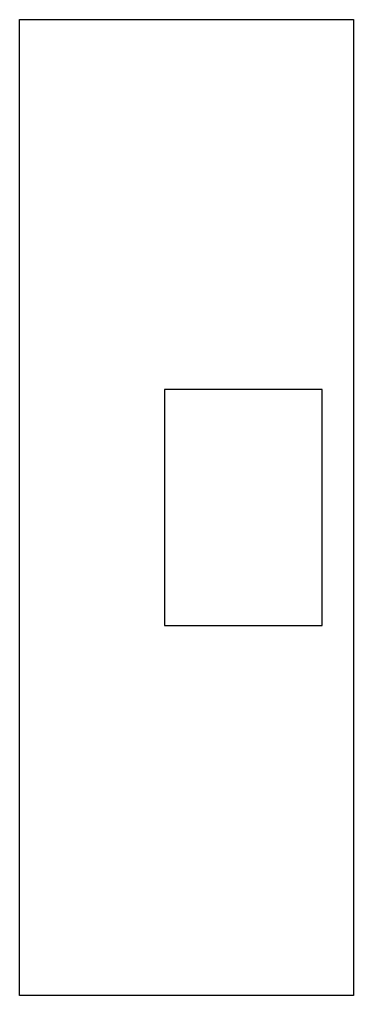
# Model space of a CAD drawing. Header units: millimetres. Extents: x -3.5 to 0.7, y 1.1 to 13.5.
import ezdxf

# ---------------------------------------------------------------- set-up
doc = ezdxf.new("R2010")
doc.units = ezdxf.units.MM
doc.layers.get('0').update_dxf_attribs({"linetype": 'CONTINUOUS'})

msp = doc.modelspace()

# ---------------------------------------------------------------- linework, layer by layer
for points in [[(0.708, 1.131), (-3.535, 1.131), (-3.535, 13.531), (0.708, 13.531)], [(0.308, 8.831), (-1.692, 8.831), (-1.692, 5.831), (0.308, 5.831)]]:
    msp.add_lwpolyline(points, close=True)

doc.saveas('drawing.dxf')
